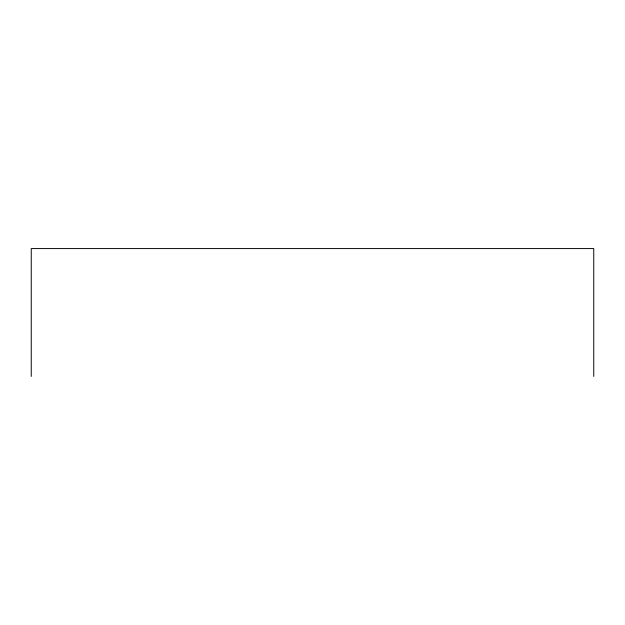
<?xml version="1.0" encoding="UTF-8"?>
<svg xmlns="http://www.w3.org/2000/svg" width="625" height="625" viewBox="0 0 625 625"><rect width="100%" height="100%" fill="white"/><g stroke="black" fill="none" stroke-linecap="round" stroke-linejoin="round"><path stroke-width="0.94" d="M593.75 376.43L593.75 248.57L31.25 248.57L31.25 376.43"/></g></svg>
